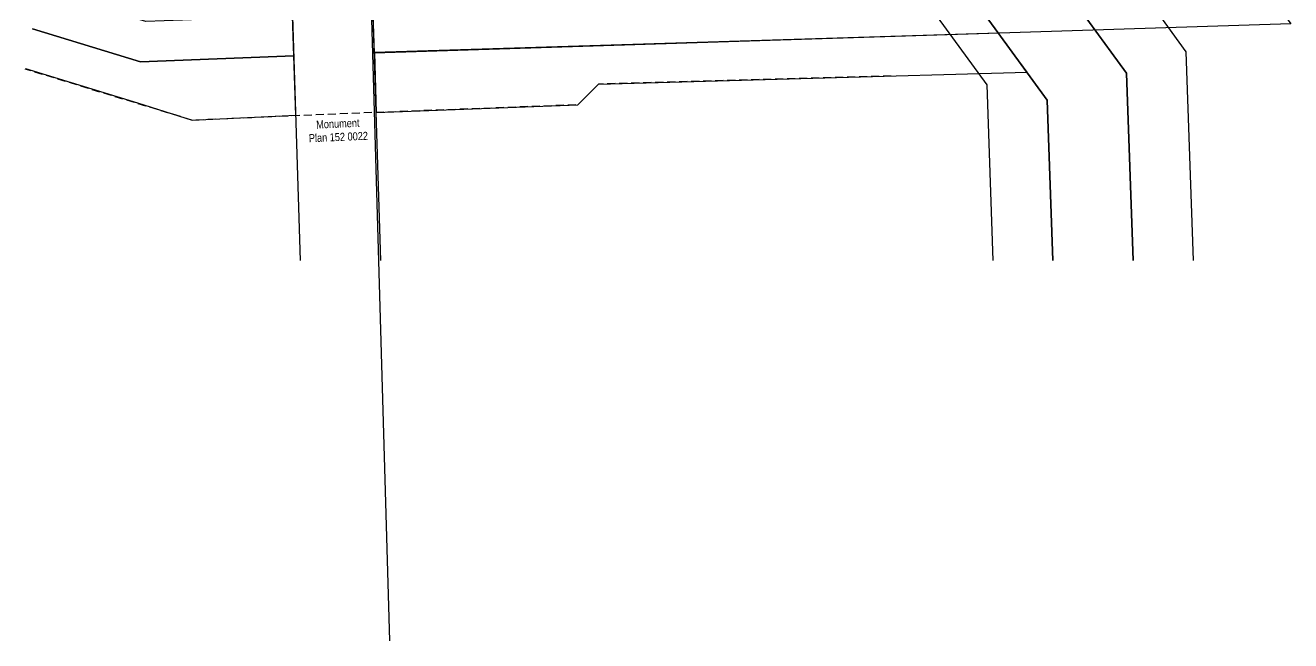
# Model space of a CAD drawing. Extents: x 644503 to 652397, y 5905214 to 5913330.
# Drawn here: x 649479 to 651060, y 5905644 to 5906413 of the extents above; entities that cross this region are included whole.
import ezdxf

# ---------------------------------------------------------------- set-up
doc = ezdxf.new("R2010")
doc.units = 0
doc.header["$LTSCALE"] = 5
doc.linetypes.add('foc-MONUMENT-BDYS', pattern=[6, 4, -2])
for name, color, linetype in [('AS-POWER', 104, 'foc-POWER'), ('C-RW', 13, 'Continuous'), ('L-MON-PLAN', 7, 'foc-MONUMENT-BDYS'), ('L-SEC', 7, 'Continuous')]:
    doc.layers.add(name, color=color, linetype=linetype)
doc.styles.add('80CG', font='ARIALN.TTF', dxfattribs={"height": 10})
doc.styles.add('foc-LtypeFont', font='ARIALN.TTF', dxfattribs={"height": 7.35})
doc.linetypes.add('foc-POWER', pattern='A,6,-1,["P",foc-LtypeFont,S=0.2,R=0,X=-0.625,Y=-0.75],-1.24,4', length=12.24)
doc.linetypes.add('foc-POWER-NOLINE', pattern='A,0,-4,["P",foc-LtypeFont,S=0.2,R=0,X=-0.625,Y=-0.75],-8.24', length=12.24)

msp = doc.modelspace()

# ---------------------------------------------------------------- linework, layer by layer
at = {"layer": 'AS-POWER', "linetype": 'foc-POWER-NOLINE', "flags": 128}
msp.add_lwpolyline([(649934.599, 5905643.72), (649844.314, 5908765.24)], dxfattribs=at)
at = {"layer": 'C-RW', "flags": 128}
msp.add_lwpolyline([(649915.686, 5906378.13), (649914.081, 5906426.985), (650964.43, 5906461.025), (650546.656, 5907030.121), (650586.446, 5907060.626), (651060, 5906414.525)], close=True, dxfattribs=at)
for points in [[(650863.381, 5906118.727), (650855.101, 5906352.926), (650425.551, 5906941.376), (650486.126, 5906985.601), (650820.06, 5906530.705), (650928.926, 5906379.671), (650938.071, 5906118.727)], [(650763.069, 5906118.727), (650756.001, 5906319.131), (650389.352, 5906822.518), (650470.082, 5906880.373), (650855.101, 5906352.926), (650863.381, 5906118.727)], [(650688.422, 5906118.727), (650680.751, 5906338.296), (650349.037, 5906793.058), (650389.352, 5906822.518), (650756.001, 5906319.131), (650763.069, 5906118.727)], [(649488.496, 5906408.172), (649623.069, 5906367.119), (649814.876, 5906374.796), (649812.971, 5906424.296), (649629.964, 5906417.384), (649497.306, 5906456.576)], [(649479.485, 5906358.66), (649619.65, 5906315.9), (649687.643, 5906294.202), (649817.205, 5906300.538), (649814.876, 5906374.796), (649623.069, 5906367.119), (649488.496, 5906408.172)]]:
    msp.add_lwpolyline(points, dxfattribs=at)
at = {"layer": 'L-MON-PLAN', "ltscale": 0.5, "flags": 128}
msp.add_lwpolyline([(650561.093, 5906349.374), (650195.477, 5906339.315), (650169.728, 5906313.49), (649917.709, 5906303.87), (649687.643, 5906294.202), (649479.353, 5906357.933)], dxfattribs=at)
at = {"layer": 'L-SEC', "flags": 128}
for points in [[(649775.56, 5907617.009), (649822.556, 5906118.727)], [(649876.168, 5907617.009), (649923.164, 5906118.727)]]:
    msp.add_lwpolyline(points, dxfattribs=at)

# ---------------------------------------------------------------- next in the draw order: texts
at = {"layer": 'L-MON-PLAN', "insert": (649870.077, 5906281.451), "char_height": 9.99748, "attachment_point": 5, "rotation": 2.406434, "style": '80CG', "bg_fill": 3, "box_fill_scale": 1.1, "bg_fill_color": 256, "bg_fill_true_color": 13158600, "bg_fill_transparency": 0}
msp.add_mtext('\\A1;Monument \\PPlan 152 0022', dxfattribs=at)

# ---------------------------------------------------------------- next in the draw order: linework, layer by layer
at = {"layer": 'C-RW', "flags": 128}
msp.add_lwpolyline([(650694.974, 5906402.917), (649915.358, 5906378.817), (649917.709, 5906303.87), (650169.728, 5906313.49), (650195.477, 5906339.315), (650730.63, 5906354.038)], close=True, dxfattribs=at)

doc.saveas('drawing.dxf')
